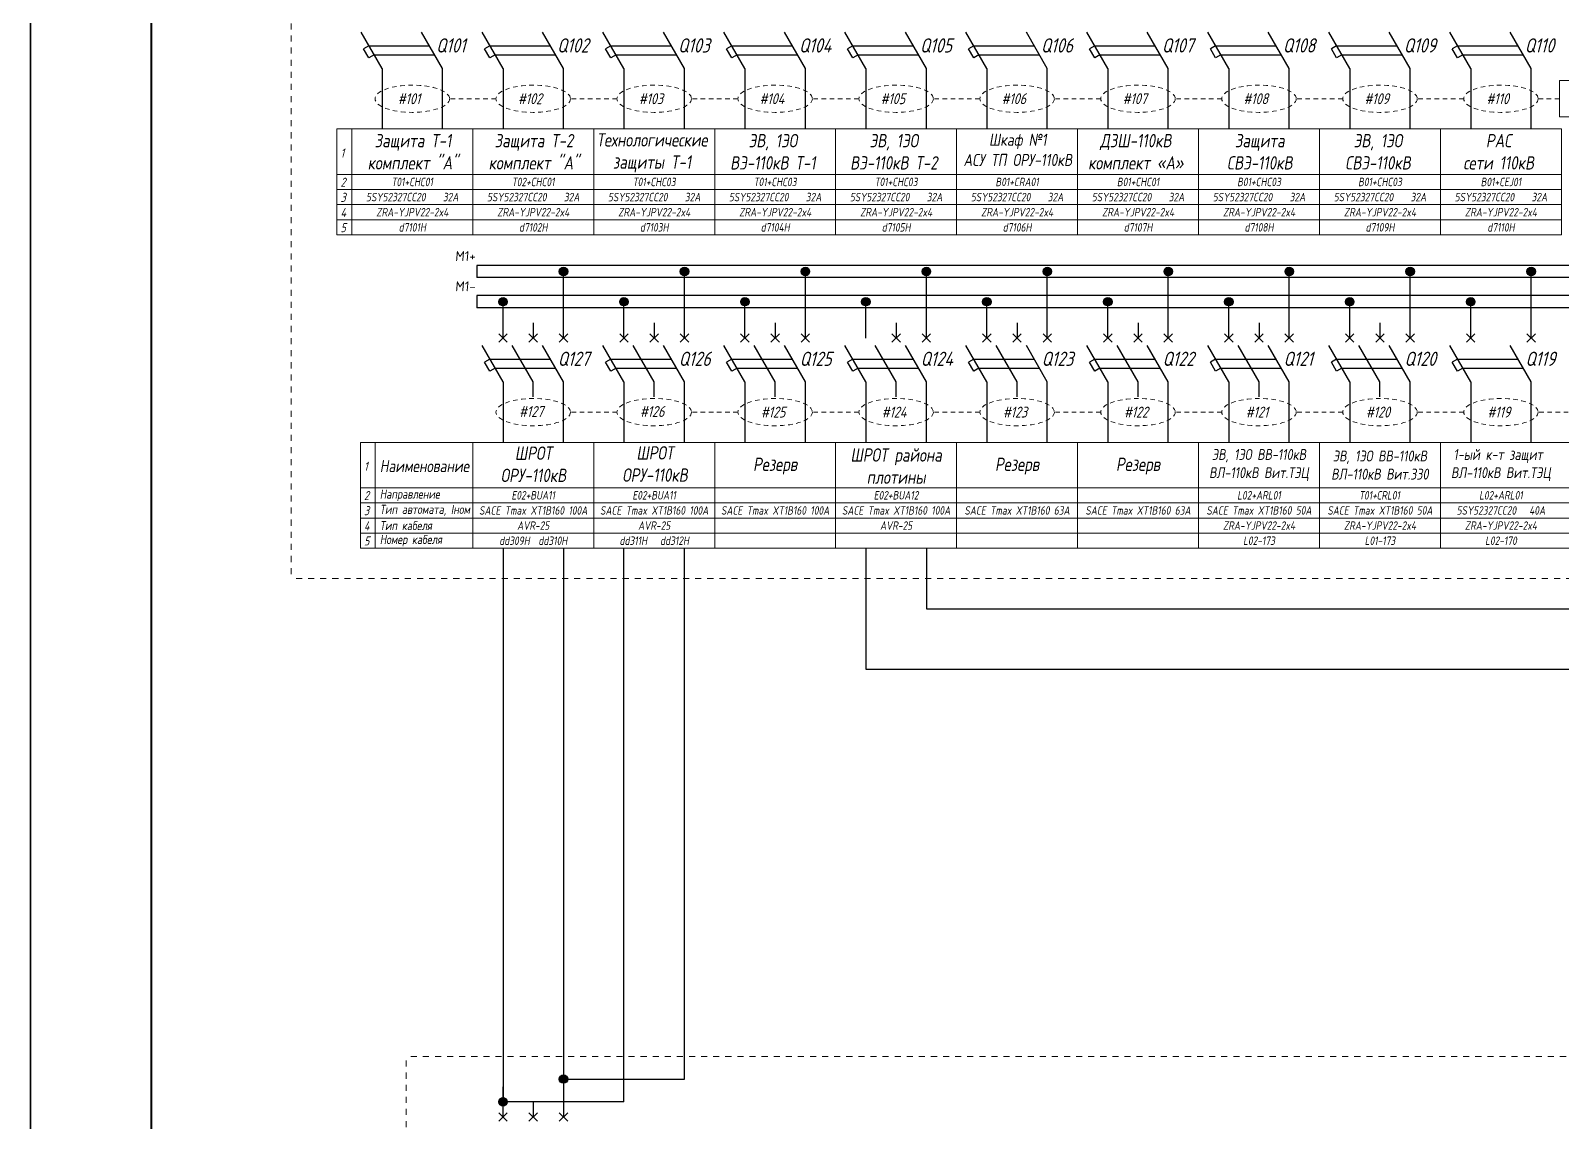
# Model space of a CAD drawing. Header units: millimetres. Extents: x 2704 to 4357, y 2919 to 4427.
# Drawn here: x 3002.2 to 3255.3, y 3187.4 to 3367.7 of the extents above; entities that cross this region are included whole.
import ezdxf
from ezdxf.enums import TextEntityAlignment as Align

# ---------------------------------------------------------------- set-up
doc = ezdxf.new("R2010")
doc.units = ezdxf.units.MM
doc.linetypes.add('JIS_02_0.7', pattern=[1.35, 0.75, -0.6])
doc.linetypes.add('JIS_02_1.0', pattern=[2, 1, -1])
doc.styles.add('eskdw', font='', dxfattribs={"oblique": 10})
doc.styles.get("Standard").update_dxf_attribs({"font": '', "oblique": 10, "height": 2.5})
doc.styles.add('Гост', font='', dxfattribs={"oblique": 10, "height": 1.4})
doc.styles.add('Шины', font='', dxfattribs={"oblique": 5, "height": 1.2})
doc.styles.get('eskdw').set_extended_font_data('GOST type A')
doc.styles.get('Standard').set_extended_font_data('GOST type A')
doc.styles.get('Гост').set_extended_font_data('GOST type A')
doc.styles.get('Шины').set_extended_font_data('GOST type B')

msp = doc.modelspace()

# ---------------------------------------------------------------- hatches: boundary and pattern name
for points in [[(3091.03, 3327.86, 1), (3089.63, 3327.86, 1)], [(3111.03, 3327.86, 1), (3109.63, 3327.86, 1)], [(3131.03, 3327.86, 1), (3129.63, 3327.86, 1)], [(3151.03, 3327.86, 1), (3149.63, 3327.86, 1)], [(3171.03, 3327.86, 1), (3169.63, 3327.86, 1)], [(3191.03, 3327.86, 1), (3189.63, 3327.86, 1)], [(3211.03, 3327.86, 1), (3209.63, 3327.86, 1)], [(3231.03, 3327.86, 1), (3229.63, 3327.86, 1)], [(3251.03, 3327.86, 1), (3249.63, 3327.86, 1)], [(3081.03, 3322.86, 1), (3079.63, 3322.86, 1)], [(3101.03, 3322.86, 1), (3099.63, 3322.86, 1)], [(3121.03, 3322.86, 1), (3119.63, 3322.86, 1)], [(3141.03, 3322.86, 1), (3139.63, 3322.86, 1)], [(3161.03, 3322.86, 1), (3159.63, 3322.86, 1)], [(3181.03, 3322.86, 1), (3179.63, 3322.86, 1)], [(3201.03, 3322.86, 1), (3199.63, 3322.86, 1)], [(3221.03, 3322.86, 1), (3219.63, 3322.86, 1)], [(3241.03, 3322.86, 1), (3239.63, 3322.86, 1)], [(3089.63, 3194.41, 1), (3091.03, 3194.41, 1)], [(3079.63, 3190.66, 1), (3081.03, 3190.66, 1)]]:
    msp.add_hatch(color=256).paths.add_polyline_path(points)

# ---------------------------------------------------------------- linework, layer by layer
for p, q in [((3002.22, 3556.67), (3002.22, 2926.67)), ((3002.22, 2926.67), (3002.22, 3556.67)), ((3060.33, 3361.4), (3056.86, 3367.4)), ((3070.33, 3361.4), (3066.86, 3367.4)), ((3080.33, 3361.4), (3076.86, 3367.4)), ((3090.33, 3361.4), (3086.86, 3367.4)), ((3100.33, 3361.4), (3096.86, 3367.4)), ((3110.33, 3361.4), (3106.86, 3367.4)), ((3120.33, 3361.4), (3116.86, 3367.4)), ((3130.33, 3361.4), (3126.86, 3367.4)), ((3140.33, 3361.4), (3136.86, 3367.4)), ((3150.33, 3361.4), (3146.86, 3367.4)), ((3160.33, 3361.4), (3156.86, 3367.4)), ((3170.33, 3361.4), (3166.86, 3367.4)), ((3180.33, 3361.4), (3176.86, 3367.4)), ((3190.33, 3361.4), (3186.86, 3367.4)), ((3200.33, 3361.4), (3196.86, 3367.4)), ((3210.33, 3361.4), (3206.86, 3367.4)), ((3220.33, 3361.4), (3216.86, 3367.4)), ((3230.33, 3361.4), (3226.86, 3367.4)), ((3240.33, 3361.4), (3236.86, 3367.4)), ((3250.33, 3361.4), (3246.86, 3367.4)), ((3058.16, 3365.15), (3057.29, 3364.65)), ((3058.16, 3363.15), (3057.29, 3364.65)), ((3058.16, 3365.15), (3068.16, 3365.15)), ((3078.16, 3365.15), (3077.29, 3364.65)), ((3078.16, 3363.15), (3077.29, 3364.65)), ((3078.16, 3365.15), (3088.16, 3365.15)), ((3098.16, 3365.15), (3097.29, 3364.65)), ((3098.16, 3363.15), (3097.29, 3364.65)), ((3098.16, 3365.15), (3108.16, 3365.15)), ((3118.16, 3365.15), (3117.29, 3364.65)), ((3118.16, 3363.15), (3117.29, 3364.65)), ((3118.16, 3365.15), (3128.16, 3365.15)), ((3138.16, 3365.15), (3137.29, 3364.65)), ((3138.16, 3363.15), (3137.29, 3364.65)), ((3138.16, 3365.15), (3148.16, 3365.15)), ((3158.16, 3365.15), (3157.29, 3364.65)), ((3158.16, 3363.15), (3157.29, 3364.65)), ((3158.16, 3365.15), (3168.16, 3365.15)), ((3178.16, 3365.15), (3177.29, 3364.65)), ((3178.16, 3363.15), (3177.29, 3364.65)), ((3178.16, 3365.15), (3188.16, 3365.15)), ((3198.16, 3365.15), (3197.29, 3364.65)), ((3198.16, 3363.15), (3197.29, 3364.65)), ((3198.16, 3365.15), (3208.16, 3365.15)), ((3218.16, 3365.15), (3217.29, 3364.65)), ((3218.16, 3363.15), (3217.29, 3364.65)), ((3218.16, 3365.15), (3228.16, 3365.15)), ((3238.16, 3365.15), (3237.29, 3364.65)), ((3238.16, 3363.15), (3237.29, 3364.65)), ((3238.16, 3365.15), (3248.16, 3365.15)), ((3059.03, 3363.65), (3058.16, 3363.15)), ((3059.03, 3363.65), (3069.03, 3363.65)), ((3060.33, 3361.4), (3060.33, 3356.4)), ((3070.33, 3356.4), (3070.33, 3361.4)), ((3079.03, 3363.65), (3078.16, 3363.15)), ((3079.03, 3363.65), (3089.03, 3363.65)), ((3080.33, 3361.4), (3080.33, 3356.4)), ((3090.33, 3356.4), (3090.33, 3361.4)), ((3099.03, 3363.65), (3098.16, 3363.15)), ((3099.03, 3363.65), (3109.03, 3363.65)), ((3100.33, 3361.4), (3100.33, 3356.4)), ((3110.33, 3356.4), (3110.33, 3361.4)), ((3119.03, 3363.65), (3118.16, 3363.15)), ((3119.03, 3363.65), (3129.03, 3363.65)), ((3120.33, 3361.4), (3120.33, 3356.4)), ((3130.33, 3356.4), (3130.33, 3361.4)), ((3139.03, 3363.65), (3138.16, 3363.15)), ((3139.03, 3363.65), (3149.03, 3363.65)), ((3140.33, 3361.4), (3140.33, 3356.4)), ((3150.33, 3356.4), (3150.33, 3361.4)), ((3159.03, 3363.65), (3158.16, 3363.15)), ((3159.03, 3363.65), (3169.03, 3363.65)), ((3160.33, 3361.4), (3160.33, 3356.4)), ((3170.33, 3356.4), (3170.33, 3361.4)), ((3179.03, 3363.65), (3178.16, 3363.15)), ((3179.03, 3363.65), (3189.03, 3363.65)), ((3180.33, 3361.4), (3180.33, 3356.4)), ((3190.33, 3356.4), (3190.33, 3361.4)), ((3199.03, 3363.65), (3198.16, 3363.15)), ((3199.03, 3363.65), (3209.03, 3363.65)), ((3200.33, 3361.4), (3200.33, 3356.4)), ((3210.33, 3356.4), (3210.33, 3361.4)), ((3219.03, 3363.65), (3218.16, 3363.15)), ((3219.03, 3363.65), (3229.03, 3363.65)), ((3220.33, 3361.4), (3220.33, 3356.4)), ((3230.33, 3356.4), (3230.33, 3361.4)), ((3239.03, 3363.65), (3238.16, 3363.15)), ((3239.03, 3363.65), (3249.03, 3363.65)), ((3240.33, 3361.4), (3240.33, 3356.4)), ((3250.33, 3356.4), (3250.33, 3361.4)), ((3060.33, 3356.4), (3060.33, 3351.4)), ((3070.33, 3351.4), (3070.33, 3356.4)), ((3080.33, 3356.4), (3080.33, 3351.4)), ((3090.33, 3351.4), (3090.33, 3356.4)), ((3100.33, 3356.4), (3100.33, 3351.4)), ((3110.33, 3351.4), (3110.33, 3356.4)), ((3120.33, 3356.4), (3120.33, 3351.4)), ((3130.33, 3351.4), (3130.33, 3356.4)), ((3140.33, 3356.4), (3140.33, 3351.4)), ((3150.33, 3351.4), (3150.33, 3356.4)), ((3160.33, 3356.4), (3160.33, 3351.4)), ((3170.33, 3351.4), (3170.33, 3356.4)), ((3180.33, 3356.4), (3180.33, 3351.4)), ((3190.33, 3351.4), (3190.33, 3356.4)), ((3200.33, 3356.4), (3200.33, 3351.4)), ((3210.33, 3351.4), (3210.33, 3356.4)), ((3220.33, 3356.4), (3220.33, 3351.4)), ((3230.33, 3351.4), (3230.33, 3356.4)), ((3240.33, 3356.4), (3240.33, 3351.4)), ((3250.33, 3351.4), (3250.33, 3356.4)), ((3415.33, 3328.86), (3076, 3328.86)), ((3076, 3328.86), (3076, 3326.86)), ((3415.33, 3326.86), (3076, 3326.86)), ((3090.33, 3321.86), (3090.33, 3327.86)), ((3110.33, 3321.86), (3110.33, 3327.86)), ((3130.33, 3321.86), (3130.33, 3327.86)), ((3150.33, 3321.86), (3150.33, 3327.86)), ((3170.33, 3321.86), (3170.33, 3327.86)), ((3190.33, 3321.86), (3190.33, 3327.86)), ((3210.33, 3321.86), (3210.33, 3327.86)), ((3230.33, 3321.86), (3230.33, 3327.86)), ((3250.33, 3321.86), (3250.33, 3327.86)), ((3415.33, 3323.86), (3076, 3323.86)), ((3076, 3323.86), (3076, 3321.86)), ((3415.33, 3321.86), (3076, 3321.86)), ((3080.33, 3321.86), (3080.33, 3322.86)), ((3080.33, 3316.86), (3080.33, 3321.86)), ((3090.33, 3316.86), (3090.33, 3321.86)), ((3090.33, 3316.86), (3090.33, 3321.86)), ((3100.33, 3321.86), (3100.33, 3322.86)), ((3100.33, 3316.86), (3100.33, 3321.86)), ((3110.33, 3316.86), (3110.33, 3321.86)), ((3110.33, 3316.86), (3110.33, 3321.86)), ((3120.33, 3321.86), (3120.33, 3322.86)), ((3120.33, 3316.86), (3120.33, 3321.86)), ((3130.33, 3316.86), (3130.33, 3321.86)), ((3130.33, 3316.86), (3130.33, 3321.86)), ((3140.33, 3321.86), (3140.33, 3322.86)), ((3140.33, 3316.86), (3140.33, 3321.86)), ((3150.33, 3316.86), (3150.33, 3321.86)), ((3150.33, 3316.86), (3150.33, 3321.86)), ((3160.33, 3321.86), (3160.33, 3322.86)), ((3160.33, 3316.86), (3160.33, 3321.86)), ((3170.33, 3316.86), (3170.33, 3321.86)), ((3170.33, 3316.86), (3170.33, 3321.86)), ((3180.33, 3321.86), (3180.33, 3322.86)), ((3180.33, 3316.86), (3180.33, 3321.86)), ((3190.33, 3316.86), (3190.33, 3321.86)), ((3190.33, 3316.86), (3190.33, 3321.86)), ((3200.33, 3321.86), (3200.33, 3322.86)), ((3200.33, 3316.86), (3200.33, 3321.86)), ((3210.33, 3316.86), (3210.33, 3321.86)), ((3210.33, 3316.86), (3210.33, 3321.86)), ((3220.33, 3321.86), (3220.33, 3322.86)), ((3220.33, 3316.86), (3220.33, 3321.86)), ((3230.33, 3316.86), (3230.33, 3321.86)), ((3230.33, 3316.86), (3230.33, 3321.86)), ((3240.33, 3321.86), (3240.33, 3322.86)), ((3240.33, 3316.86), (3240.33, 3321.86)), ((3250.33, 3316.86), (3250.33, 3321.86)), ((3250.33, 3316.86), (3250.33, 3321.86)), ((3085.33, 3319.36), (3085.33, 3316.86)), ((3105.33, 3319.36), (3105.33, 3316.86)), ((3125.33, 3319.36), (3125.33, 3316.86)), ((3145.33, 3319.36), (3145.33, 3316.86)), ((3165.33, 3319.36), (3165.33, 3316.86)), ((3185.33, 3319.36), (3185.33, 3316.86)), ((3205.33, 3319.36), (3205.33, 3316.86)), ((3225.33, 3319.36), (3225.33, 3316.86)), ((3079.62, 3316.15), (3081.03, 3317.56)), ((3081.03, 3316.15), (3079.62, 3317.56)), ((3084.62, 3316.15), (3086.03, 3317.56)), ((3086.03, 3316.15), (3084.62, 3317.56)), ((3089.62, 3316.15), (3091.03, 3317.56)), ((3091.03, 3316.15), (3089.62, 3317.56)), ((3099.62, 3316.15), (3101.03, 3317.56)), ((3101.03, 3316.15), (3099.62, 3317.56)), ((3104.62, 3316.15), (3106.03, 3317.56)), ((3106.03, 3316.15), (3104.62, 3317.56)), ((3109.62, 3316.15), (3111.03, 3317.56)), ((3111.03, 3316.15), (3109.62, 3317.56)), ((3119.62, 3316.15), (3121.03, 3317.56)), ((3121.03, 3316.15), (3119.62, 3317.56)), ((3124.62, 3316.15), (3126.03, 3317.56)), ((3126.03, 3316.15), (3124.62, 3317.56)), ((3129.62, 3316.15), (3131.03, 3317.56)), ((3131.03, 3316.15), (3129.62, 3317.56)), ((3144.62, 3316.15), (3146.03, 3317.56)), ((3146.03, 3316.15), (3144.62, 3317.56)), ((3149.62, 3316.15), (3151.03, 3317.56)), ((3151.03, 3316.15), (3149.62, 3317.56)), ((3159.62, 3316.15), (3161.03, 3317.56)), ((3161.03, 3316.15), (3159.62, 3317.56)), ((3164.62, 3316.15), (3166.03, 3317.56)), ((3166.03, 3316.15), (3164.62, 3317.56)), ((3169.62, 3316.15), (3171.03, 3317.56)), ((3171.03, 3316.15), (3169.62, 3317.56)), ((3179.62, 3316.15), (3181.03, 3317.56)), ((3181.03, 3316.15), (3179.62, 3317.56)), ((3184.62, 3316.15), (3186.03, 3317.56)), ((3186.03, 3316.15), (3184.62, 3317.56)), ((3189.62, 3316.15), (3191.03, 3317.56)), ((3191.03, 3316.15), (3189.62, 3317.56)), ((3199.62, 3316.15), (3201.03, 3317.56)), ((3201.03, 3316.15), (3199.62, 3317.56)), ((3204.62, 3316.15), (3206.03, 3317.56)), ((3206.03, 3316.15), (3204.62, 3317.56)), ((3209.62, 3316.15), (3211.03, 3317.56)), ((3211.03, 3316.15), (3209.62, 3317.56)), ((3219.62, 3316.15), (3221.03, 3317.56)), ((3221.03, 3316.15), (3219.62, 3317.56)), ((3224.62, 3316.15), (3226.03, 3317.56)), ((3226.03, 3316.15), (3224.62, 3317.56)), ((3229.62, 3316.15), (3231.03, 3317.56)), ((3231.03, 3316.15), (3229.62, 3317.56)), ((3239.62, 3316.15), (3241.03, 3317.56)), ((3241.03, 3316.15), (3239.62, 3317.56)), ((3249.62, 3316.15), (3251.03, 3317.56)), ((3251.03, 3316.15), (3249.62, 3317.56)), ((3080.33, 3309.62), (3076.86, 3315.62)), ((3078.16, 3313.37), (3077.29, 3312.87)), ((3078.16, 3313.37), (3088.16, 3313.37)), ((3085.33, 3309.62), (3081.86, 3315.62)), ((3090.33, 3309.62), (3086.86, 3315.62)), ((3087.73, 3314.12), (3087.73, 3314.12)), ((3100.33, 3309.62), (3096.86, 3315.62)), ((3098.16, 3313.37), (3097.29, 3312.87)), ((3098.16, 3313.37), (3108.16, 3313.37)), ((3105.33, 3309.62), (3101.86, 3315.62)), ((3110.33, 3309.62), (3106.86, 3315.62)), ((3107.73, 3314.12), (3107.73, 3314.12)), ((3120.33, 3309.62), (3116.86, 3315.62)), ((3118.16, 3313.37), (3117.29, 3312.87)), ((3118.16, 3313.37), (3128.16, 3313.37)), ((3125.33, 3309.62), (3121.86, 3315.62)), ((3130.33, 3309.62), (3126.86, 3315.62)), ((3127.73, 3314.12), (3127.73, 3314.12)), ((3140.33, 3309.62), (3136.86, 3315.62)), ((3138.16, 3313.37), (3137.29, 3312.87)), ((3138.16, 3313.37), (3148.16, 3313.37)), ((3145.33, 3309.62), (3141.86, 3315.62)), ((3150.33, 3309.62), (3146.86, 3315.62)), ((3147.73, 3314.12), (3147.73, 3314.12)), ((3160.33, 3309.62), (3156.86, 3315.62)), ((3158.16, 3313.37), (3157.29, 3312.87)), ((3158.16, 3313.37), (3168.16, 3313.37)), ((3165.33, 3309.62), (3161.86, 3315.62)), ((3170.33, 3309.62), (3166.86, 3315.62)), ((3167.73, 3314.12), (3167.73, 3314.12)), ((3180.33, 3309.62), (3176.86, 3315.62)), ((3178.16, 3313.37), (3177.29, 3312.87)), ((3178.16, 3313.37), (3188.16, 3313.37)), ((3185.33, 3309.62), (3181.86, 3315.62)), ((3190.33, 3309.62), (3186.86, 3315.62)), ((3187.73, 3314.12), (3187.73, 3314.12)), ((3200.33, 3309.62), (3196.86, 3315.62)), ((3198.16, 3313.37), (3197.29, 3312.87)), ((3198.16, 3313.37), (3208.16, 3313.37)), ((3205.33, 3309.62), (3201.86, 3315.62)), ((3210.33, 3309.62), (3206.86, 3315.62)), ((3207.73, 3314.12), (3207.73, 3314.12)), ((3220.33, 3309.62), (3216.86, 3315.62)), ((3218.16, 3313.37), (3217.29, 3312.87)), ((3218.16, 3313.37), (3228.16, 3313.37)), ((3225.33, 3309.62), (3221.86, 3315.62)), ((3230.33, 3309.62), (3226.86, 3315.62)), ((3227.73, 3314.12), (3227.73, 3314.12)), ((3240.33, 3309.62), (3236.86, 3315.62)), ((3238.16, 3313.37), (3237.29, 3312.87)), ((3238.16, 3313.37), (3248.16, 3313.37)), ((3250.33, 3309.62), (3246.86, 3315.62)), ((3247.73, 3314.12), (3247.73, 3314.12)), ((3078.16, 3311.37), (3077.29, 3312.87)), ((3079.03, 3311.87), (3078.16, 3311.37)), ((3079.03, 3311.87), (3089.03, 3311.87)), ((3098.16, 3311.37), (3097.29, 3312.87)), ((3099.03, 3311.87), (3098.16, 3311.37)), ((3099.03, 3311.87), (3109.03, 3311.87)), ((3118.16, 3311.37), (3117.29, 3312.87)), ((3119.03, 3311.87), (3118.16, 3311.37)), ((3119.03, 3311.87), (3129.03, 3311.87)), ((3138.16, 3311.37), (3137.29, 3312.87)), ((3139.03, 3311.87), (3138.16, 3311.37)), ((3139.03, 3311.87), (3149.03, 3311.87)), ((3158.16, 3311.37), (3157.29, 3312.87)), ((3159.03, 3311.87), (3158.16, 3311.37)), ((3159.03, 3311.87), (3169.03, 3311.87)), ((3178.16, 3311.37), (3177.29, 3312.87)), ((3179.03, 3311.87), (3178.16, 3311.37)), ((3179.03, 3311.87), (3189.03, 3311.87)), ((3198.16, 3311.37), (3197.29, 3312.87)), ((3199.03, 3311.87), (3198.16, 3311.37)), ((3199.03, 3311.87), (3209.03, 3311.87)), ((3218.16, 3311.37), (3217.29, 3312.87)), ((3219.03, 3311.87), (3218.16, 3311.37)), ((3219.03, 3311.87), (3229.03, 3311.87)), ((3238.16, 3311.37), (3237.29, 3312.87)), ((3239.03, 3311.87), (3238.16, 3311.37)), ((3239.03, 3311.87), (3249.03, 3311.87)), ((3080.33, 3309.62), (3080.33, 3304.62)), ((3085.33, 3307.12), (3085.33, 3309.62)), ((3090.33, 3304.62), (3090.33, 3309.62)), ((3100.33, 3309.62), (3100.33, 3304.62)), ((3105.33, 3307.12), (3105.33, 3309.62)), ((3110.33, 3304.62), (3110.33, 3309.62)), ((3120.33, 3309.62), (3120.33, 3304.62)), ((3125.33, 3307.12), (3125.33, 3309.62)), ((3130.33, 3304.62), (3130.33, 3309.62)), ((3140.33, 3309.62), (3140.33, 3304.62)), ((3145.33, 3307.12), (3145.33, 3309.62)), ((3150.33, 3304.62), (3150.33, 3309.62)), ((3160.33, 3309.62), (3160.33, 3304.62)), ((3165.33, 3307.12), (3165.33, 3309.62)), ((3170.33, 3304.62), (3170.33, 3309.62)), ((3180.33, 3309.62), (3180.33, 3304.62)), ((3185.33, 3307.12), (3185.33, 3309.62)), ((3190.33, 3304.62), (3190.33, 3309.62)), ((3200.33, 3309.62), (3200.33, 3304.62)), ((3205.33, 3307.12), (3205.33, 3309.62)), ((3210.33, 3304.62), (3210.33, 3309.62)), ((3220.33, 3309.62), (3220.33, 3304.62)), ((3225.33, 3307.12), (3225.33, 3309.62)), ((3230.33, 3304.62), (3230.33, 3309.62)), ((3240.33, 3309.62), (3240.33, 3304.62)), ((3250.33, 3304.62), (3250.33, 3309.62)), ((3080.33, 3304.62), (3080.33, 3299.62)), ((3090.33, 3299.62), (3090.33, 3304.62)), ((3100.33, 3304.62), (3100.33, 3299.62)), ((3110.33, 3299.62), (3110.33, 3304.62)), ((3120.33, 3304.62), (3120.33, 3299.62)), ((3130.33, 3299.62), (3130.33, 3304.62)), ((3140.33, 3304.62), (3140.33, 3299.62)), ((3150.33, 3299.62), (3150.33, 3304.62)), ((3160.33, 3304.62), (3160.33, 3299.62)), ((3170.33, 3299.62), (3170.33, 3304.62)), ((3180.33, 3304.62), (3180.33, 3299.62)), ((3190.33, 3299.62), (3190.33, 3304.62)), ((3200.33, 3304.62), (3200.33, 3299.62)), ((3210.33, 3299.62), (3210.33, 3304.62)), ((3220.33, 3304.62), (3220.33, 3299.62)), ((3230.33, 3299.62), (3230.33, 3304.62)), ((3240.33, 3304.62), (3240.33, 3299.62)), ((3250.33, 3299.62), (3250.33, 3304.62)), ((3080.33, 3282.12), (3080.33, 3190.66)), ((3090.33, 3282.12), (3090.33, 3194.41)), ((3100.33, 3190.66), (3100.33, 3282.12)), ((3110.33, 3194.41), (3110.33, 3282.12)), ((3140.33, 3282.12), (3140.33, 3272.12)), ((3150.33, 3282.12), (3150.33, 3272.12)), ((3140.33, 3272.12), (3140.33, 3262.12)), ((3150.33, 3272.12), (3285.32, 3272.12)), ((3140.33, 3262.12), (3275.32, 3262.12)), ((3090.32, 3194.41), (3090.32, 3188.15)), ((3090.33, 3194.41), (3110.33, 3194.41)), ((3080.32, 3193.15), (3080.32, 3188.17)), ((3100.33, 3190.66), (3080.33, 3190.66)), ((3085.32, 3190.65), (3085.32, 3188.15)), ((3079.62, 3187.45), (3081.03, 3188.86)), ((3081.03, 3187.45), (3079.62, 3188.86)), ((3084.62, 3187.45), (3086.03, 3188.86)), ((3086.03, 3187.45), (3084.62, 3188.86)), ((3089.62, 3187.45), (3091.03, 3188.86)), ((3091.03, 3187.45), (3089.62, 3188.86))]:
    msp.add_line(p, q)
at = {"lineweight": 40}
msp.add_line((3022.22, 2931.67), (3022.22, 3551.67), dxfattribs=at)
at = {"linetype": 'JIS_02_1.0', "lineweight": 15}
for p, q in [((3045.33, 3488.85), (3045.32, 3277.12)), ((3865.11, 3277.12), (3045.32, 3277.12)), ((3064.33, 3082.48), (3064.33, 3198.17)), ((3866.09, 3198.16), (3064.33, 3198.17))]:
    msp.add_line(p, q, dxfattribs=at)
at = {"lineweight": 15}
for p, q in [((3254.99, 3353.4), (3254.99, 3359.4)), ((3254.99, 3359.4), (3269.99, 3359.4)), ((3269.99, 3353.4), (3254.99, 3353.4))]:
    msp.add_line(p, q, dxfattribs=at)
at = {"linetype": 'JIS_02_0.7', "lineweight": 13}
for p, q in [((3079.16, 3356.4), (3071.49, 3356.4)), ((3099.16, 3356.4), (3091.49, 3356.4)), ((3099.16, 3356.4), (3091.49, 3356.4)), ((3119.16, 3356.4), (3111.49, 3356.4)), ((3119.16, 3356.4), (3111.49, 3356.4)), ((3139.16, 3356.4), (3131.49, 3356.4)), ((3159.16, 3356.4), (3151.49, 3356.4)), ((3179.16, 3356.4), (3171.49, 3356.4)), ((3199.16, 3356.4), (3191.49, 3356.4)), ((3219.16, 3356.4), (3211.49, 3356.4)), ((3239.16, 3356.4), (3231.49, 3356.4)), ((3099.16, 3304.62), (3091.49, 3304.62)), ((3119.16, 3304.62), (3111.49, 3304.62)), ((3139.16, 3304.62), (3131.49, 3304.62)), ((3159.16, 3304.62), (3151.49, 3304.62)), ((3179.16, 3304.62), (3171.49, 3304.62)), ((3199.16, 3304.62), (3191.49, 3304.62)), ((3219.16, 3304.62), (3211.49, 3304.62)), ((3239.16, 3304.62), (3231.49, 3304.62)), ((3259.16, 3304.62), (3251.49, 3304.62))]:
    msp.add_line(p, q, dxfattribs=at)
at = {"linetype": 'JIS_02_0.7', "lineweight": 15}
msp.add_line((3254.99, 3356.4), (3251.49, 3356.4), dxfattribs=at)
at = {"lineweight": 9}
for p, q in [((3052.88, 3351.4), (3052.88, 3333.9)), ((3052.88, 3351.4), (3115.33, 3351.4)), ((3055.33, 3351.4), (3055.33, 3333.9)), ((3055.33, 3351.4), (3055.33, 3333.9)), ((3075.33, 3351.4), (3075.33, 3333.9)), ((3075.33, 3351.4), (3075.33, 3333.9)), ((3075.33, 3351.4), (3135.33, 3351.4)), ((3095.33, 3351.4), (3095.33, 3333.9)), ((3115.33, 3351.4), (3115.33, 3333.9)), ((3135.33, 3351.4), (3135.33, 3333.9)), ((3135.33, 3351.4), (3255.33, 3351.4)), ((3155.33, 3351.4), (3155.33, 3333.9)), ((3175.33, 3351.4), (3175.33, 3333.9)), ((3175.33, 3351.4), (3175.33, 3333.9)), ((3195.33, 3351.4), (3195.33, 3333.9)), ((3215.33, 3351.4), (3215.33, 3333.9)), ((3235.33, 3351.4), (3235.33, 3333.9)), ((3255.33, 3351.4), (3255.33, 3333.9)), ((3052.88, 3343.9), (3115.33, 3343.9)), ((3075.33, 3343.9), (3135.33, 3343.9)), ((3135.33, 3343.9), (3255.33, 3343.9)), ((3052.88, 3341.4), (3115.33, 3341.4)), ((3075.33, 3341.4), (3135.33, 3341.4)), ((3135.33, 3341.4), (3255.33, 3341.4)), ((3052.88, 3338.9), (3115.33, 3338.9)), ((3075.33, 3338.9), (3135.33, 3338.9)), ((3135.33, 3338.9), (3255.33, 3338.9)), ((3052.88, 3336.4), (3115.33, 3336.4)), ((3075.33, 3336.4), (3135.33, 3336.4)), ((3135.33, 3336.4), (3255.33, 3336.4)), ((3052.88, 3333.9), (3115.33, 3333.9)), ((3075.33, 3333.9), (3135.33, 3333.9)), ((3135.33, 3333.9), (3255.33, 3333.9)), ((3056.76, 3299.62), (3075.32, 3299.62)), ((3056.76, 3299.62), (3056.76, 3282.12)), ((3059.2, 3299.62), (3059.2, 3282.12)), ((3075.33, 3299.62), (3235.33, 3299.62)), ((3075.33, 3299.62), (3075.33, 3282.12)), ((3075.33, 3299.62), (3415.33, 3299.62)), ((3075.33, 3299.62), (3075.33, 3282.12)), ((3095.33, 3299.62), (3095.33, 3282.12)), ((3115.33, 3299.62), (3115.33, 3282.12)), ((3135.33, 3299.62), (3135.33, 3282.12)), ((3155.33, 3299.62), (3155.33, 3282.12)), ((3175.33, 3299.62), (3175.33, 3282.12)), ((3195.32, 3299.62), (3195.32, 3282.12)), ((3195.33, 3299.62), (3195.33, 3282.12)), ((3215.33, 3299.62), (3215.33, 3282.12)), ((3235.33, 3299.62), (3235.33, 3282.12)), ((3235.33, 3299.62), (3235.33, 3282.12)), ((3235.33, 3299.62), (3235.33, 3282.12)), ((3235.33, 3299.62), (3235.33, 3282.12)), ((3056.76, 3292.12), (3075.32, 3292.12)), ((3075.33, 3292.12), (3235.33, 3292.12)), ((3075.33, 3292.12), (3235.33, 3292.12)), ((3235.27, 3292.12), (3415.33, 3292.12)), ((3235.33, 3292.12), (3415.33, 3292.12)), ((3056.76, 3289.62), (3075.32, 3289.62)), ((3075.33, 3289.62), (3235.33, 3289.62)), ((3075.33, 3289.62), (3235.33, 3289.62)), ((3235.33, 3289.62), (3415.33, 3289.62)), ((3235.33, 3289.62), (3415.33, 3289.62)), ((3056.76, 3287.12), (3075.32, 3287.12)), ((3075.33, 3287.12), (3235.33, 3287.12)), ((3075.33, 3287.12), (3235.33, 3287.12)), ((3235.33, 3287.12), (3415.33, 3287.12)), ((3235.33, 3287.12), (3415.33, 3287.12)), ((3056.76, 3284.62), (3075.32, 3284.62)), ((3075.33, 3284.62), (3235.33, 3284.62)), ((3075.33, 3284.62), (3235.33, 3284.62)), ((3235.33, 3284.62), (3415.33, 3284.62)), ((3235.33, 3284.62), (3415.33, 3284.62)), ((3056.76, 3282.12), (3075.32, 3282.12)), ((3075.33, 3282.12), (3235.33, 3282.12)), ((3235.33, 3282.12), (3415.33, 3282.12))]:
    msp.add_line(p, q, dxfattribs=at)
for centre in [(3090.33, 3327.86), (3110.33, 3327.86), (3130.33, 3327.86), (3150.33, 3327.86), (3170.33, 3327.86), (3190.33, 3327.86), (3210.33, 3327.86), (3230.33, 3327.86), (3250.33, 3327.86), (3080.33, 3322.86), (3100.33, 3322.86), (3120.33, 3322.86), (3140.33, 3322.86), (3160.33, 3322.86), (3180.33, 3322.86), (3200.33, 3322.86), (3220.33, 3322.86), (3240.33, 3322.86), (3090.33, 3194.41), (3080.33, 3190.66)]:
    msp.add_circle(centre, 0.7)
at = {"linetype": 'JIS_02_0.7', "lineweight": 13}
for centre in [(3065.33, 3356.4), (3085.33, 3356.4), (3105.33, 3356.4), (3125.33, 3356.4), (3145.33, 3356.4), (3165.33, 3356.4), (3185.33, 3356.4), (3205.33, 3356.4), (3225.33, 3356.4), (3245.33, 3356.4), (3085.33, 3304.62), (3105.33, 3304.62), (3125.33, 3304.62), (3145.33, 3304.62), (3165.33, 3304.62), (3185.33, 3304.62), (3205.33, 3304.62), (3225.33, 3304.62), (3245.33, 3304.62)]:
    msp.add_ellipse(centre, major_axis=(6.16, 0), ratio=0.365853, dxfattribs=at)

# ---------------------------------------------------------------- texts
at = {"style": 'eskdw', "oblique": 15}
for s, p in [('Q101', (3069.27, 3364.03)), ('Q102', (3089.27, 3364.03)), ('Q103', (3109.27, 3364.03)), ('Q104', (3129.27, 3364.03)), ('Q105', (3149.27, 3364.03)), ('Q106', (3169.27, 3364.03)), ('Q107', (3189.27, 3364.03)), ('Q108', (3209.27, 3364.03)), ('Q109', (3229.27, 3364.03)), ('Q110', (3249.27, 3364.03)), ('Q127', (3089.38, 3312.25)), ('Q126', (3109.38, 3312.25)), ('Q125', (3129.38, 3312.25)), ('Q124', (3149.38, 3312.25)), ('Q123', (3169.38, 3312.25)), ('Q122', (3189.38, 3312.25)), ('Q121', (3209.38, 3312.25)), ('Q120', (3229.38, 3312.25)), ('Q119', (3249.38, 3312.25))]:
    msp.add_text(s, height=2.355, dxfattribs=at).set_placement(p)
at = {"lineweight": 9, "style": 'eskdw', "oblique": 15}
for s, p in [('#101', (3064.77, 3356.4)), ('#102', (3084.77, 3356.4)), ('#103', (3104.77, 3356.4)), ('#104', (3124.77, 3356.4)), ('#105', (3144.77, 3356.4)), ('#106', (3164.77, 3356.4)), ('#107', (3184.77, 3356.4)), ('#108', (3204.77, 3356.4)), ('#109', (3224.77, 3356.4)), ('#110', (3244.77, 3356.4)), ('#127', (3084.97, 3304.72)), ('#126', (3104.97, 3304.72)), ('#125', (3124.97, 3304.62)), ('#124', (3144.97, 3304.62)), ('#123', (3164.97, 3304.62)), ('#122', (3184.97, 3304.62)), ('#121', (3204.97, 3304.62)), ('#120', (3224.97, 3304.62)), ('#119', (3244.97, 3304.62))]:
    msp.add_text(s, height=1.8, dxfattribs=at).set_placement(p, align=Align.MIDDLE_CENTER)
for s, p in [('1', (3053.46, 3346.68)), ('2', (3053.46, 3341.85)), ('3', (3053.46, 3339.35)), ('4', (3053.46, 3336.85)), ('5', (3053.46, 3334.35)), ('1', (3057.34, 3294.91)), ('2', (3057.34, 3290.08)), ('3', (3057.34, 3287.58)), ('4', (3057.34, 3285.08)), ('5', (3057.34, 3282.58))]:
    msp.add_text(s, height=1.5, dxfattribs=at).set_placement(p)
at = {"lineweight": 9}
for s, insert, char_height, width, attachment_point in [('{\\fGOST 2.304 type A|b0|i0|c204|p34;Защита\\fGOST 2.304 type A|b0|i0|c0|p34; \\fGOST 2.304 type A|b0|i0|c204|p34;Т\\fGOST 2.304 type A|b0|i0|c0|p34;-1 \\fGOST 2.304 type A|b0|i0|c204|p34;комплект\\fGOST 2.304 type A|b0|i0|c0|p34; "\\fGOST 2.304 type A|b0|i0|c204|p34;А\\fGOST 2.304 type A|b0|i0|c0|p34;"}', (3065.45, 3347.64), 2.2, 20, 5), ('{\\fGOST 2.304 type A|b0|i0|c204|p34;Защита\\fGOST 2.304 type A|b0|i0|c0|p34; \\fGOST 2.304 type A|b0|i0|c204|p34;Т\\fGOST 2.304 type A|b0|i0|c0|p34;-2 \\fGOST 2.304 type A|b0|i0|c204|p34;комплект\\fGOST 2.304 type A|b0|i0|c0|p34; "\\fGOST 2.304 type A|b0|i0|c204|p34;А\\fGOST 2.304 type A|b0|i0|c0|p34;"}', (3085.45, 3347.64), 2.2, 20, 5), ('{\\fGOST 2.304 type A|b0|i0|c204|p34;Т01+CHC01}', (3065.33, 3342.65), 1.4, 20, 5), ('{\\fGOST 2.304 type A|b0|i0|c204|p34;Т02+CHC01}', (3085.33, 3342.65), 1.4, 20, 5), ('{\\fGOST 2.304 type A|b0|i0|c204|p34;Т01+CHC03}', (3105.33, 3342.65), 1.4, 20, 5), ('{\\fGOST 2.304 type A|b0|i0|c204|p34;Т01+CHC03}', (3125.33, 3342.65), 1.4, 20, 5), ('{\\fGOST 2.304 type A|b0|i0|c204|p34;Т01+CHC03}', (3145.33, 3342.65), 1.4, 20, 5), ('{\\fGOST 2.304 type A|b0|i0|c204|p34;B01+CRA01}', (3165.33, 3342.65), 1.4, 20, 5), ('{\\fGOST 2.304 type A|b0|i0|c204|p34;B01+CHC01}', (3185.33, 3342.65), 1.4, 20, 5), ('{\\fGOST 2.304 type A|b0|i0|c204|p34;B01+CHC03}', (3205.33, 3342.65), 1.4, 20, 5), ('{\\fGOST 2.304 type A|b0|i0|c204|p34;B01+CHC03}', (3225.33, 3342.65), 1.4, 20, 5), ('{\\fGOST 2.304 type A|b0|i0|c204|p34;B01+CEJ01}', (3245.33, 3342.65), 1.4, 20, 5), ('{\\fGOST 2.304 type A|b0|i0|c204|p34;5SY52327CC20    32А}', (3065.33, 3340.15), 1.4, 20, 5), ('{\\fGOST 2.304 type A|b0|i0|c204|p34;5SY52327CC20    32А}', (3085.33, 3340.15), 1.4, 20, 5), ('{\\fGOST 2.304 type A|b0|i0|c204|p34;5SY52327CC20    32А}', (3105.33, 3340.15), 1.4, 20, 5), ('{\\fGOST 2.304 type A|b0|i0|c204|p34;5SY52327CC20    32А}', (3125.33, 3340.15), 1.4, 20, 5), ('{\\fGOST 2.304 type A|b0|i0|c204|p34;5SY52327CC20    32А}', (3145.33, 3340.15), 1.4, 20, 5), ('{\\fGOST 2.304 type A|b0|i0|c204|p34;5SY52327CC20    32А}', (3165.33, 3340.15), 1.4, 20, 5), ('{\\fGOST 2.304 type A|b0|i0|c204|p34;5SY52327CC20    32А}', (3185.33, 3340.15), 1.4, 20, 5), ('{\\fGOST 2.304 type A|b0|i0|c204|p34;5SY52327CC20    32А}', (3205.33, 3340.15), 1.4, 20, 5), ('{\\fGOST 2.304 type A|b0|i0|c204|p34;5SY52327CC20    32А}', (3225.33, 3340.15), 1.4, 20, 5), ('{\\fGOST 2.304 type A|b0|i0|c204|p34;5SY52327CC20    32А}', (3245.33, 3340.15), 1.4, 20, 5), ('{\\fGOST 2.304 type A|b0|i0|c204|p34;ZRA-YJPV22-2x4}', (3065.33, 3337.65), 1.4, 20, 5), ('{\\fGOST 2.304 type A|b0|i0|c204|p34;ZRA-YJPV22-2x4}', (3085.33, 3337.65), 1.4, 20, 5), ('{\\fGOST 2.304 type A|b0|i0|c204|p34;ZRA-YJPV22-2x4}', (3105.33, 3337.65), 1.4, 20, 5), ('{\\fGOST 2.304 type A|b0|i0|c204|p34;ZRA-YJPV22-2x4}', (3125.33, 3337.65), 1.4, 20, 5), ('{\\fGOST 2.304 type A|b0|i0|c204|p34;ZRA-YJPV22-2x4}', (3145.33, 3337.65), 1.4, 20, 5), ('{\\fGOST 2.304 type A|b0|i0|c204|p34;ZRA-YJPV22-2x4}', (3165.33, 3337.65), 1.4, 20, 5), ('{\\fGOST 2.304 type A|b0|i0|c204|p34;ZRA-YJPV22-2x4}', (3185.33, 3337.65), 1.4, 20, 5), ('{\\fGOST 2.304 type A|b0|i0|c204|p34;ZRA-YJPV22-2x4}', (3205.33, 3337.65), 1.4, 20, 5), ('{\\fGOST 2.304 type A|b0|i0|c204|p34;ZRA-YJPV22-2x4}', (3225.33, 3337.65), 1.4, 20, 5), ('{\\fGOST 2.304 type A|b0|i0|c204|p34;ZRA-YJPV22-2x4}', (3245.33, 3337.65), 1.4, 20, 5), ('{\\fGOST 2.304 type A|b0|i0|c204|p34;d7101H}', (3065.33, 3335.15), 1.4, 20, 5), ('{\\fGOST 2.304 type A|b0|i0|c204|p34;d7102H}', (3085.33, 3335.15), 1.4, 20, 5), ('{\\fGOST 2.304 type A|b0|i0|c204|p34;d7103H}', (3105.33, 3335.15), 1.4, 20, 5), ('{\\fGOST 2.304 type A|b0|i0|c204|p34;d7104H}', (3125.33, 3335.15), 1.4, 20, 5), ('{\\fGOST 2.304 type A|b0|i0|c204|p34;d7105H}', (3145.33, 3335.15), 1.4, 20, 5), ('{\\fGOST 2.304 type A|b0|i0|c204|p34;d7106H}', (3165.33, 3335.15), 1.4, 20, 5), ('{\\fGOST 2.304 type A|b0|i0|c204|p34;d7107H}', (3185.33, 3335.15), 1.4, 20, 5), ('{\\fGOST 2.304 type A|b0|i0|c204|p34;d7108H}', (3205.33, 3335.15), 1.4, 20, 5), ('{\\fGOST 2.304 type A|b0|i0|c204|p34;d7109H}', (3225.33, 3335.15), 1.4, 20, 5), ('{\\fGOST 2.304 type A|b0|i0|c204|p34;d7110H}', (3245.33, 3335.15), 1.4, 20, 5), ('{\\fGOST type A|b0|i0|c204|p34;Наименование}', (3059.96, 3295.7), 2, 20, 4), ('{\\fGOST type A|b0|i0|c204|p34;Направление}', (3059.96, 3290.87), 1.5, 20, 4), ('{\\fGOST 2.304 type A|b0|i0|c0|p34;E0\\fGOST 2.304 type A|b0|i0|c204|p34;2\\fGOST 2.304 type A|b0|i0|c0|p34;+BUA1\\fGOST 2.304 type A|b0|i0|c204|p34;1}', (3085.33, 3290.87), 1.4, 20, 5), ('{\\fGOST 2.304 type A|b0|i0|c0|p34;E0\\fGOST 2.304 type A|b0|i0|c204|p34;2\\fGOST 2.304 type A|b0|i0|c0|p34;+BUA\\fGOST 2.304 type A|b0|i0|c204|p34;11}', (3105.33, 3290.87), 1.4, 20, 5), ('{\\fGOST 2.304 type A|b0|i0|c0|p34;E0\\fGOST 2.304 type A|b0|i0|c204|p34;2\\fGOST 2.304 type A|b0|i0|c0|p34;+BUA1\\fGOST 2.304 type A|b0|i0|c204|p34;2}', (3145.33, 3290.87), 1.4, 20, 5), ('{\\fGOST 2.304 type A|b0|i0|c0|p34;L0\\fGOST 2.304 type A|b0|i0|c204|p34;2\\fGOST 2.304 type A|b0|i0|c0|p34;+ARL0\\fGOST 2.304 type A|b0|i0|c204|p34;1}', (3205.33, 3290.87), 1.4, 20, 5), ('{\\fGOST 2.304 type A|b0|i0|c204|p34;Т01\\fGOST 2.304 type A|b0|i0|c0|p34;+\\fGOST 2.304 type A|b0|i0|c204|p34;С\\fGOST 2.304 type A|b0|i0|c0|p34;RL01}', (3225.27, 3290.87), 1.4, 20, 5), ('{\\fGOST 2.304 type A|b0|i0|c0|p34;L0\\fGOST 2.304 type A|b0|i0|c204|p34;2\\fGOST 2.304 type A|b0|i0|c0|p34;+ARL01}', (3245.33, 3290.87), 1.4, 20, 5), ('{\\fGOST type A|b0|i0|c204|p34;Тип автомата, Iном}', (3059.96, 3288.37), 1.5, 20, 4), ('{\\fGOST 2.304 type A|b0|i0|c0|p34;SACE Tmax XT1B160\\fGOST 2.304 type A|b0|i0|c204|p34; 100А\\fGOST 2.304 type A|b0|i0|c0|p34; }', (3085.33, 3288.37), 1.4, 20, 5), ('{\\fGOST 2.304 type A|b0|i0|c0|p34;SACE Tmax XT1B160\\fGOST 2.304 type A|b0|i0|c204|p34; 100А\\fGOST 2.304 type A|b0|i0|c0|p34; }', (3105.33, 3288.37), 1.4, 20, 5), ('{\\fGOST 2.304 type A|b0|i0|c0|p34;SACE Tmax XT1B160\\fGOST 2.304 type A|b0|i0|c204|p34; 100А\\fGOST 2.304 type A|b0|i0|c0|p34; }', (3125.33, 3288.37), 1.4, 20, 5), ('{\\fGOST 2.304 type A|b0|i0|c0|p34;SACE Tmax XT1B160\\fGOST 2.304 type A|b0|i0|c204|p34; 100А\\fGOST 2.304 type A|b0|i0|c0|p34; }', (3145.33, 3288.37), 1.4, 20, 5), ('{\\fGOST 2.304 type A|b0|i0|c0|p34;SACE Tmax XT1B160\\fGOST 2.304 type A|b0|i0|c204|p34; 63А\\fGOST 2.304 type A|b0|i0|c0|p34; }', (3165.33, 3288.37), 1.4, 21.239, 5), ('SACE Tmax XT1B160 63{\\fGOST 2.304 type A|b0|i0|c204|p34;А}', (3185.33, 3288.37), 1.4, 21.3766, 5), ('{\\fGOST 2.304 type A|b0|i0|c0|p34;SACE Tmax XT1B160 \\fGOST 2.304 type A|b0|i0|c204|p34;50А}', (3205.33, 3288.37), 1.4, 20, 5), ('{\\fGOST 2.304 type A|b0|i0|c0|p34;SACE Tmax XT1B160 \\fGOST 2.304 type A|b0|i0|c204|p34;50А}', (3225.33, 3288.37), 1.4, 20, 5), ('{\\fGOST 2.304 type A|b0|i0|c204|p34;5SY52327CC20   40А}', (3245.33, 3288.37), 1.4, 20, 5), ('{\\fGOST type A|b0|i0|c204|p34;Тип кабеля}', (3059.96, 3285.87), 1.5, 20, 4), ('{\\fGOST 2.304 type A|b0|i0|c204|p34;ZRA-YJPV22-2x4}', (3205.33, 3285.87), 1.4, 20, 5), ('{\\fGOST 2.304 type A|b0|i0|c204|p34;ZRA-YJPV22-2x4}', (3225.33, 3285.87), 1.4, 20, 5), ('{\\fGOST 2.304 type A|b0|i0|c204|p34;ZRA-YJPV22-2x4}', (3245.33, 3285.87), 1.4, 20, 5), ('{\\fGOST type A|b0|i0|c204|p34;Номер кабеля}', (3059.96, 3283.37), 1.5, 20, 4), ('{\\fGOST 2.304 type A|b0|i0|c204|p34;dd309H  dd310H}', (3085.33, 3283.37), 1.4, 20, 5), ('{\\fGOST 2.304 type A|b0|i0|c204|p34;dd311H   dd312H}', (3105.33, 3283.37), 1.4, 20, 5), ('{\\fGOST 2.304 type A|b0|i0|c0|p34;L02-173}', (3205.33, 3283.37), 1.4, 20, 5), ('{\\fGOST 2.304 type A|b0|i0|c0|p34;L0\\fGOST 2.304 type A|b0|i0|c204|p34;1\\fGOST 2.304 type A|b0|i0|c0|p34;-173}', (3225.33, 3283.37), 1.4, 20, 5), ('{\\fGOST 2.304 type A|b0|i0|c0|p34;L0\\fGOST 2.304 type A|b0|i0|c204|p34;2\\fGOST 2.304 type A|b0|i0|c0|p34;-17\\fGOST 2.304 type A|b0|i0|c204|p34;0}', (3245.33, 3283.37), 1.4, 20, 5)]:
    msp.add_mtext(s, dxfattribs=dict(at, insert=insert, char_height=char_height, width=width, attachment_point=attachment_point))
at = {"lineweight": 9, "attachment_point": 5, "style": 'Гост'}
for s, insert, char_height, width in [('\\pl-0.99;{\\fGOST 2.304 type A|b0|i0|c204|p34;Технологические защиты} {\\fGOST 2.304 type A|b0|i0|c204|p34;Т}-1', (3105.47, 3347.47), 2.2, 22.8989), ('\\pl-0.99;ЭВ, 1ЭО \\PВЭ-110кВ Т-1', (3125.45, 3347.64), 2.2, 20), ('\\pl-0.99;ЭВ, 1ЭО \\PВЭ-110кВ Т-2', (3145.45, 3347.64), 2.2, 26.8025), ('Шкаф №1 \\PАСУ ТП ОРУ-110кВ', (3165.45, 3347.95), 2, 21.6489), ('\\pl-0.99;ДЗШ-110кВ комплект «А»', (3185.45, 3347.64), 2.2, 20), ('Защита \\PСВЭ-110кВ', (3205.45, 3347.64), 2.2, 20), ('\\pl-0.91384;ЭВ, 1ЭО \\PСВЭ-110кВ', (3225.45, 3347.64), 2.2, 20), ('\\pl-0.99;РАС \\Pсети 110кВ', (3245.45, 3347.64), 2.2, 20), ('AVR-25', (3085.33, 3285.87), 1.4, 20), ('AVR-25', (3105.33, 3285.87), 1.4, 20), ('AVR-25', (3145.33, 3285.87), 1.4, 20)]:
    msp.add_mtext(s, dxfattribs=dict(at, insert=insert, char_height=char_height, width=width))
for s, width, gutter_width, insert, char_height, attachment_point, style in [(' {\\H1.0833x;М1+}', 3.866, 6, (3072.4, 3331.22), 1.5, 1, 'Шины'), (' {\\H1.0833x;М1-}', 3.866, 6, (3072.4, 3326.22), 1.5, 1, 'Шины'), ('ЭВ, 1ЭО ВВ-110кВ ВЛ-110кВ Вит.ТЭЦ', 20.0014, 7, (3205.32, 3295.87), 1.8, 5, 'Гост'), ('ЭВ, 1ЭО ВВ-110кВ ВЛ-110кВ Вит.330', 20.0014, 7, (3225.32, 3295.87), 1.8, 5, 'Гост'), ('1-ый к-т защит  ВЛ-110кВ Вит.ТЭЦ', 20.0014, 7, (3245.32, 3295.87), 1.8, 5, 'Гост')]:
    msp.add_mtext_dynamic_manual_height_columns(s, width=width, gutter_width=gutter_width, heights=[0], dxfattribs=dict(insert=insert, char_height=char_height, attachment_point=attachment_point, style=style))
at = {"lineweight": 9, "char_height": 2.2, "attachment_point": 5, "style": 'Гост'}
for s, insert in [('ШРОТ \\PОРУ-110кВ', (3085.36, 3296)), ('ШРОТ\\PОРУ-110кВ', (3105.46, 3296.05)), ('ШРОТ района плотины', (3145.33, 3295.7)), ('Резерв', (3125.33, 3295.7)), ('Резерв', (3165.33, 3295.7)), ('Резерв', (3185.33, 3295.7))]:
    msp.add_mtext_dynamic_manual_height_columns(s, width=20, gutter_width=6, heights=[0], dxfattribs=dict(at, insert=insert))

doc.saveas('drawing.dxf')
